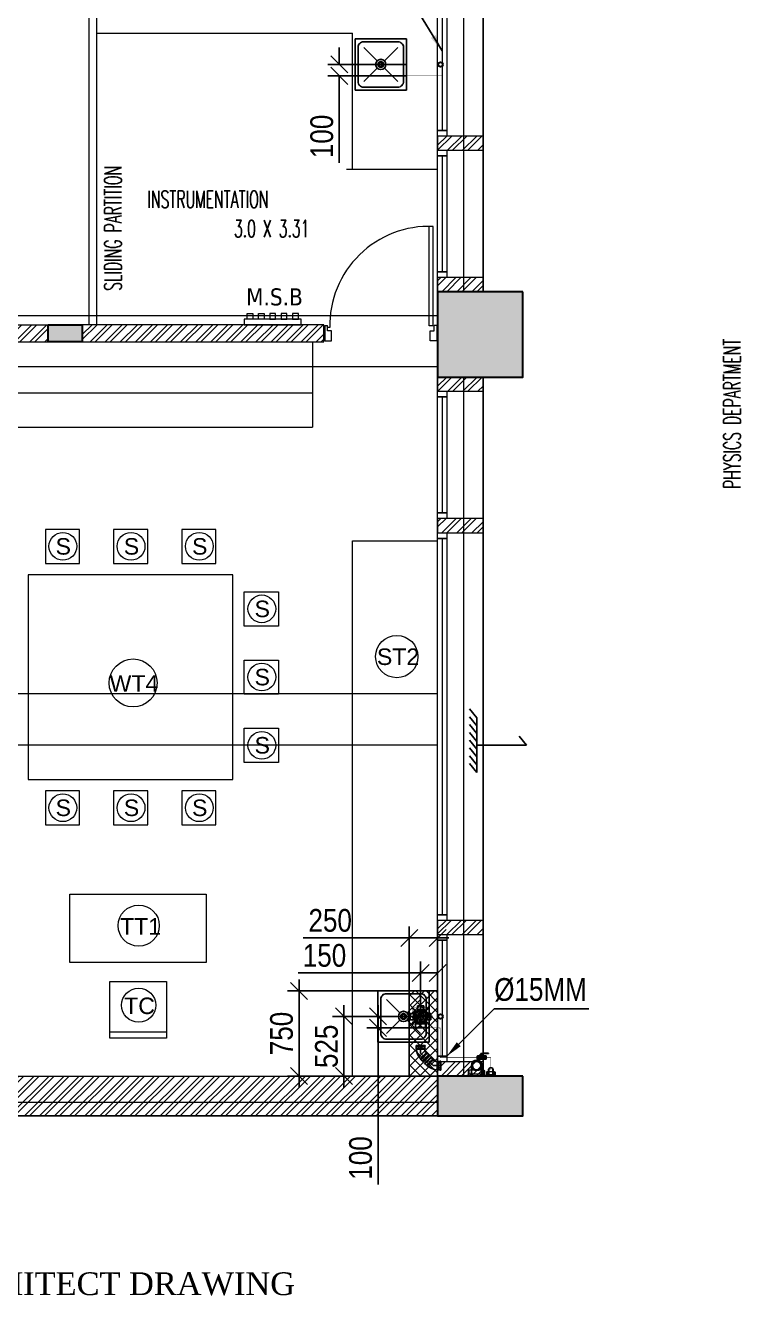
# Model space of a CAD drawing. Header units: inches. Extents: x 5899882 to 5988838, y -468923 to -96891.
# Drawn here: x 5975603 to 5981894, y -236901 to -225726 of the extents above; entities that cross this region are included whole.
import ezdxf

# ---------------------------------------------------------------- set-up
doc = ezdxf.new("R2010")
doc.units = ezdxf.units.IN
doc.header["$MEASUREMENT"] = 0
doc.linetypes.add('1', pattern=[0])
doc.layers.get('Defpoints').update_dxf_attribs({"color": 8})
for name, color, linetype in [('0 slc sleeve', 5, 'Continuous'), ('0- SLC ARCH LAYOUT', 7, 'Continuous'), ('0- SLC DIMENSION', 7, 'Continuous'), ('0-SLC- Waste water down take', 6, 'Continuous'), ('0-SLC-100mm Soil Pipe', 190, 'Continuous'), ('0-SLC-40 MM Waste water pipe', 3, 'Continuous'), ('0-SLC-75MM WASTE PIPE', 6, 'Continuous'), ('0-SLC-DOMESTIC LINE', 5, 'DOMESTIC_LINE'), ('0-SLC-Multi nahani trap', 6, 'Continuous'), ('0-SLC-Raised portion', 1, 'Continuous'), ('0-SLC-Toilet fixture', 5, 'Continuous'), ('CL', 7, 'Continuous'), ('P-TEXT', 7, 'Continuous')]:
    doc.layers.add(name, color=color, linetype=linetype)
for name, color, linetype, lineweight in [('0-SLC-100 mm Multi nahani trap jali', 253, 'Continuous', 13), ('0-SLC-CLAMPS', 7, 'Continuous', 9), ('0-SLC-P-Angle', 6, 'Continuous', 0), ('ARCL-HATCH-B', 8, 'Continuous', 5), ('ARLC-COL', 8, 'Continuous', 30), ('ARLC-DIM0', 8, 'Continuous', 5), ('ARLC-DOOR-W', 8, 'Continuous', 5), ('ARLC-ELE0', 8, 'Continuous', 9), ('ARLC-FUR (NOMN)', 8, 'Continuous', 9), ('ARLC-FURN', 8, 'Continuous', 9), ('ARLC-GAS BURNER', 8, 'Continuous', 5), ('ARLC-HATCH-C', 8, 'Continuous', 5), ('ARLC-SINK', 8, 'Continuous', 9), ('ARLC-TEXT0', 8, 'Continuous', 20), ('ARLC-WALL', 8, 'Continuous', 15), ('ARLC_main switch', 8, 'Continuous', 5), ('int_partitions', 8, 'Continuous', 5), ('P-Ball valve', 7, 'Continuous', 0)]:
    doc.layers.add(name, color=color, linetype=linetype, lineweight=lineweight)
doc.styles.add('ARIAL', font='tahoma.ttf')
doc.styles.add('RS', font='simplex8.shx', dxfattribs={"width": 0.6, "height": 150})
doc.styles.get("Standard").update_dxf_attribs({"font": 'arial.ttf'})
doc.styles.add('swis cn bt', font='swissc.ttf')
doc.linetypes.add('DOMESTIC_LINE', pattern='A,0.5,-0.2,["DWS",ARIAL,S=0.1,R=0,X=-0.1,Y=-0.05],-0.25', length=0.95)
doc.dimstyles.new('SLC', dxfattribs={"dimtxt": 200, "dimasz": 150, "dimexe": 100, "dimexo": 0, "dimgap": 50, "dimtad": 1, "dimdec": 0, "dimrnd": 5, "dimzin": 1, "dimdsep": 46, "dimtxsty": 'swis cn bt', "dimblk": 'OBLIQUE', "dimcen": 60, "dimdle": 100, "dimclrd": 256, "dimclre": 256, "dimclrt": 256, "dimazin": 0, "dimtfac": 1, "dimtdec": 0, "dimtofl": 0, "dimtmove": 0, "dimatfit": 3, "dimfxl": 0.18, "dimtolj": 1, "dimtzin": 0, "dimarcsym": 0})
pattern_1 = [(45, (-5779197.41, 117191.3), (-66.2912607, 66.2912607), []), (45, (-5779153.22, 117191.3), (-66.2912607, 66.2912607), [])]

# ---------------------------------------------------------------- blocks, each defined once
blk = doc.blocks.new('SINK1')
at = {"color": 0}
for p, q in [((5972703, -133859), (5972821, -133977)), ((5972885, -133977), (5973003, -133859)), ((5972703, -134159), (5972821, -134041)), ((5972885, -134041), (5973003, -134159))]:
    blk.add_line(p, q, dxfattribs=at)
blk.add_lwpolyline([(5973078, -134234), (5973078, -133784), (5972628, -133784), (5972628, -134234)], close=True, dxfattribs=at)
blk.add_lwpolyline([(5973053, -134159), (5973053, -133859, 0.414214), (5973003, -133809), (5972703, -133809, 0.414214), (5972653, -133859), (5972653, -134159, 0.414214), (5972703, -134209), (5973003, -134209, 0.414214)], format="xyb", close=True, dxfattribs=at)
for radius in [45, 25]:
    blk.add_circle((5972853, -134009), radius, dxfattribs=at)
blk = doc.blocks.new('FD COVER')
at = {"layer": '0-SLC-100 mm Multi nahani trap jali'}
h = blk.add_hatch(color=1, dxfattribs=at)
h.paths.add_polyline_path([(52, 0, 1), (-52, 0, 1)])
h.paths.add_polyline_path([(-50, 0, -1), (50, 0, -1)], flags=16)
h = blk.add_hatch(dxfattribs=at)
h.set_pattern_fill('HEX', color=1, scale=45.193777, style=0)
h.set_pattern_definition([(0, (-4759.384, 4380.386), (0, 9.78474), [5.649222, -11.298444]), (120, (-4759.384, 4380.386), (-8.473833, -4.89237), [5.649222, -11.298444]), (60, (-4753.735, 4380.386), (-8.473833, 4.89237), [5.649222, -11.298444])])
h.paths.add_polyline_path([(-50, 0, 1), (50, 0, 1)])
at = {"layer": '0-SLC-100 mm Multi nahani trap jali', "color": 1, "ltscale": 3}
for p, q in [((-75, 75), (-44, 44)), ((75, 75), (44, 44)), ((-44, -44), (-75, -75)), ((44, -44), (75, -75))]:
    blk.add_line(p, q, dxfattribs=at)
at = {"layer": '0-SLC-100 mm Multi nahani trap jali', "color": 1, "ltscale": 3, "const_width": 3.75}
blk.add_lwpolyline([(-75, -75), (75, -75), (75, 75), (-75, 75)], close=True, dxfattribs=at)
at = {"layer": '0-SLC-100 mm Multi nahani trap jali', "color": 1, "ltscale": 3}
blk.add_circle((0, 0), 62.5, dxfattribs=at)
blk = doc.blocks.new('A$C52224D05')
at = {"layer": '0-SLC-Multi nahani trap', "linetype": 'Continuous'}
h = blk.add_hatch(color=256, dxfattribs=at)
h.paths.add_polyline_path([(58, 0, 1), (-58, 0, 1)])
h.paths.add_polyline_path([(-55, 0, -1), (55, 0, -1)], flags=16)
for p, q in [((-96, 0), (95, 0)), ((-78, 27), (-94, 27)), ((-94, -30), (-94, 27)), ((-63, 27), (-78, 27)), ((-60, -28), (-60, 24)), ((-60, 23), (-51, 23)), ((-26, 91), (-26, 78)), ((31, 91), (-26, 91)), ((-26, 78), (-26, 60)), ((29, 58), (-24, 58)), ((-22, 58), (-22, 50)), ((0, 104), (0, -104)), ((28, 58), (28, 48)), ((31, 91), (31, 78)), ((31, 78), (31, 60)), ((41, 41), (63, 41)), ((63, -41), (63, 42)), ((65, 44), (74, 44)), ((74, 44), (98, 44)), ((98, -44), (98, 44)), ((-78, -30), (-94, -30)), ((-63, -30), (-78, -30)), ((-60, -27), (-51, -27)), ((-26, -78), (-26, -60)), ((-26, -91), (-26, -78)), ((31, -91), (-26, -91)), ((29, -58), (-24, -58)), ((-22, -58), (-22, -50)), ((28, -58), (28, -48)), ((31, -78), (31, -60)), ((31, -91), (31, -78)), ((41, -41), (63, -41)), ((65, -44), (74, -44)), ((74, -44), (98, -44))]:
    blk.add_line(p, q, dxfattribs=at)
blk.add_circle((0, 0), 55, dxfattribs=at)
for centre, radius, start, end in [((-63, 24), 2.33, 0, 90), ((-24, 60), 2.33, 180, 270), ((29, 60), 2.33, 270, 0), ((65, 42), 2.5, 90, 180), ((-63, -28), 2.33, 270, 0), ((-24, -60), 2.33, 90, 180), ((29, -60), 2.33, 0, 90), ((65, -41), 2.5, 180, 270)]:
    blk.add_arc(centre, radius, start, end, dxfattribs=at)
blk = doc.blocks.new('jjuj')
at = {"layer": 'ARLC-DOOR-W', "ltscale": 0.1}
for p, q in [((5733136, -29654), (5733136, -29679)), ((5733286, -29654), (5733286, -29719))]:
    blk.add_line(p, q, dxfattribs=at)
blk.add_lwpolyline([(5733286, -29719), (5733186, -29719), (5733186, -29679), (5733136, -29679)], dxfattribs=at)
blk = doc.blocks.new('frame')
at = {"layer": 'ARLC-DOOR-W', "ltscale": 0.1}
for p, q in [((5733136, -31004), (5733136, -30979)), ((5733136, -31004), (5733286, -31004)), ((5733286, -31004), (5733286, -30939))]:
    blk.add_line(p, q, dxfattribs=at)
blk.add_lwpolyline([(5733286, -30939), (5733186, -30939), (5733186, -30979), (5733136, -30979)], dxfattribs=at)
blk = doc.blocks.new('MSB2')
at = {"layer": 'ARLC_main switch'}
for points in [[(5811443, -149912), (5811443, -149962), (5811393, -149962), (5811393, -149912)], [(5811543, -149912), (5811543, -149962), (5811493, -149962), (5811493, -149912)], [(5811593, -149912), (5811593, -149962), (5811643, -149962), (5811643, -149912)], [(5811693, -149912), (5811693, -149962), (5811743, -149962), (5811743, -149912)], [(5811793, -149912), (5811793, -149962), (5811843, -149962), (5811843, -149912)], [(5811368, -149962), (5811368, -150012), (5811868, -150012), (5811868, -149962)]]:
    blk.add_lwpolyline(points, close=True, dxfattribs=at)
at = {"layer": 'ARLC_main switch', "insert": (5811633, -149768), "char_height": 150, "attachment_point": 5, "style": 'ARIAL'}
blk.add_mtext('M.S.B', dxfattribs=at)
blk = doc.blocks.new('dfg2154')
at = {"layer": 'ARLC-FURN'}
blk.add_line((5964549, -129277), (5965049, -129277), dxfattribs=at)
blk.add_lwpolyline([(5964549, -129329), (5965049, -129329), (5965049, -128829), (5964549, -128829)], close=True, dxfattribs=at)
blk = doc.blocks.new('A$C5D8F11B1')
at = {"layer": 'ARCL-HATCH-B'}
h = blk.add_hatch(dxfattribs=at)
h.set_pattern_fill('ANSI32', color=256, scale=250)
h.set_pattern_definition(pattern_1)
h.paths.add_polyline_path([(34445, -31555), (34045, -31555), (34045, -31680), (34445, -31680)])
h = blk.add_hatch(dxfattribs=at)
h.set_pattern_fill('ANSI32', color=256, scale=250)
h.set_pattern_definition(pattern_1)
h.paths.add_polyline_path([(34445, -32800), (34045, -32800), (34045, -32925), (34445, -32925)])
h = blk.add_hatch(dxfattribs=at)
h.set_pattern_fill('ANSI32', color=256, scale=250)
h.set_pattern_definition(pattern_1)
h.paths.add_polyline_path([(30620, -33215), (26345, -33215), (26345, -33365), (30620, -33365)])
h = blk.add_hatch(dxfattribs=at)
h.set_pattern_fill('ANSI32', color=256, scale=250)
h.set_pattern_definition(pattern_1)
h.paths.add_polyline_path([(33045, -33215), (30920, -33215), (30920, -33365), (33045, -33365)])
h = blk.add_hatch(dxfattribs=at)
h.set_pattern_fill('ANSI32', color=256, scale=250)
h.set_pattern_definition(pattern_1)
h.paths.add_polyline_path([(34445, -33675), (34045, -33675), (34045, -33800), (34445, -33800)])
h = blk.add_hatch(dxfattribs=at)
h.set_pattern_fill('ANSI32', color=256, scale=250)
h.set_pattern_definition(pattern_1)
h.paths.add_polyline_path([(34445, -34920), (34045, -34920), (34045, -35045), (34445, -35045)])
h = blk.add_hatch(dxfattribs=at)
h.set_pattern_fill('ANSI32', color=256, scale=250)
h.set_pattern_definition(pattern_1)
h.paths.add_polyline_path([(34445, -38455), (34045, -38455), (34045, -38580), (34445, -38580)])
h = blk.add_hatch(dxfattribs=at)
h.set_pattern_fill('ANSI32', color=256, scale=250)
h.set_pattern_definition(pattern_1)
h.paths.add_polyline_path([(34445, -39700), (34045, -39700), (34045, -39825), (34445, -39825)])
h = blk.add_hatch(dxfattribs=at)
h.set_pattern_fill('ANSI32', color=256, scale=250)
h.set_pattern_definition(pattern_1)
h.paths.add_polyline_path([(34045, -39825), (25645, -39825), (25645, -40175), (34045, -40175)])
at = {"layer": 'ARLC-HATCH-C', "ltscale": 0.1}
h = blk.add_hatch(color=256, dxfattribs=at)
h.paths.add_polyline_path([(34045, -40175), (34795, -40175), (34795, -39825), (34245, -39825), (34045, -39825)])
h.paths.add_polyline_path([(11933, -19024), (11933, -19407), (12977, -19407), (12977, -19024)], flags=24)
h.paths.add_polyline_path([(11922, -32842), (11922, -33225), (12993, -33225), (12993, -32842)], flags=24)
h.paths.add_polyline_path([(11921, -39617), (11921, -40000), (12992, -40000), (12992, -39617)], flags=24)
for points in [[(34045, -32925), (34045, -33675), (34795, -33675), (34795, -32925)], [(30920, -33365), (30920, -33215), (30620, -33215), (30620, -33365)]]:
    blk.add_hatch(color=256, dxfattribs=at).paths.add_polyline_path(points)
at = {"layer": 'ARLC-COL'}
for points in [[(34795, -32925), (34045, -32925), (34045, -33675), (34795, -33675)], [(30620, -33215), (30920, -33215), (30920, -33365), (30620, -33365)], [(34795, -39825), (34045, -39825), (34045, -40175), (34795, -40175)]]:
    blk.add_lwpolyline(points, close=True, dxfattribs=at)
at = {"layer": 'ARLC-DIM0'}
for points in [[(34125, -31505), (34125, -31555), (34045, -31555), (34045, -31505)], [(34125, -31680), (34125, -31730), (34045, -31730), (34045, -31680)], [(34125, -32750), (34125, -32800), (34045, -32800), (34045, -32750)], [(34125, -33800), (34125, -33850), (34045, -33850), (34045, -33800)], [(34125, -34870), (34125, -34920), (34045, -34920), (34045, -34870)], [(34125, -35045), (34125, -35095), (34045, -35095), (34045, -35045)], [(34125, -38405), (34125, -38455), (34045, -38455), (34045, -38405)], [(34125, -38580), (34125, -38630), (34045, -38630), (34045, -38580)], [(34125, -39650), (34125, -39700), (34045, -39700), (34045, -39650)]]:
    blk.add_lwpolyline(points, close=True, dxfattribs=at)
at = {"layer": 'ARLC-DOOR-W', "ltscale": 0.1}
for p, q in [((34085, -28195), (34085, -31505)), ((34085, -31730), (34085, -32750)), ((33970, -33223), (33970, -32349)), ((34006, -33223), (34006, -32350)), ((33096, -33240), (33076, -33240)), ((34006, -33223), (33970, -33223)), ((34085, -33850), (34085, -34870)), ((34085, -35095), (34085, -38405)), ((34085, -38630), (34085, -39650))]:
    blk.add_line(p, q, dxfattribs=at)
at = {"layer": 'ARLC-DOOR-W'}
blk.add_line((34037, -33222), (34037, -33357), dxfattribs=at)
for points in [[(34045, -28195), (34125, -28195), (34125, -31505), (34045, -31505)], [(34045, -31730), (34125, -31730), (34125, -32750), (34045, -32750)], [(34045, -33850), (34125, -33850), (34125, -34870), (34045, -34870)], [(34045, -35095), (34125, -35095), (34125, -38405), (34045, -38405)], [(34045, -38630), (34125, -38630), (34125, -39650), (34045, -39650)]]:
    blk.add_lwpolyline(points, close=True, dxfattribs=at)
blk.add_arc((33970, -33223), 874, 87.64, 181.1219, dxfattribs=at)
at = {"layer": 'ARLC-ELE0'}
for p, q in [((34445, -28145), (34445, -31555)), ((34445, -31680), (34445, -32800)), ((34445, -33800), (34445, -34920)), ((34445, -35045), (34445, -38455)), ((34445, -38580), (34445, -39700))]:
    blk.add_line(p, q, dxfattribs=at)
at = {"layer": 'ARLC-FUR (NOMN)'}
for centre, radius in [((30749, -35164), 122), ((31349, -35164), 122), ((31949, -35164), 122), ((32499, -35714), 122), ((33686, -36134), 186), ((31367, -36366), 211), ((32499, -36314), 122), ((32499, -36914), 122), ((30749, -37464), 122), ((31349, -37464), 122), ((31949, -37464), 122), ((31416, -38501), 181), ((31416, -39201), 150)]:
    blk.add_circle(centre, radius, dxfattribs=at)
at = {"layer": 'ARLC-FURN'}
for p, q in [((31045, -30650), (33295, -30650)), ((33295, -31850), (33295, -30650)), ((34045, -31850), (33245, -31850)), ((32945, -33365), (32945, -34115)), ((26545, -34115), (32945, -34115))]:
    blk.add_line(p, q, dxfattribs=at)
at = {"layer": 'ARLC-FURN', "ltscale": 0.002}
blk.add_line((26545, -33815), (32945, -33815), dxfattribs=at)
at = {"layer": 'ARLC-FURN'}
for points in [[(30895, -35315), (30895, -35015), (30595, -35015), (30595, -35315)], [(31495, -35315), (31495, -35015), (31195, -35015), (31195, -35315)], [(32095, -35315), (32095, -35015), (31795, -35015), (31795, -35315)], [(30445, -37215), (32245, -37215), (32245, -35415), (30445, -35415)], [(32345, -35565), (32645, -35565), (32645, -35865), (32345, -35865)], [(32345, -36165), (32645, -36165), (32645, -36465), (32345, -36465)], [(32345, -36765), (32645, -36765), (32645, -37065), (32345, -37065)], [(30595, -37315), (30595, -37615), (30895, -37615), (30895, -37315)], [(31195, -37315), (31195, -37615), (31495, -37615), (31495, -37315)], [(31795, -37315), (31795, -37615), (32095, -37615), (32095, -37315)]]:
    blk.add_lwpolyline(points, close=True, dxfattribs=at)
blk.add_lwpolyline([(33295, -39825), (33295, -35115), (34045, -35115)], dxfattribs=at)
at = {"layer": 'ARLC-FURN', "ltscale": 0.1}
blk.add_lwpolyline([(32010, -38225), (32010, -38825), (30810, -38825), (30810, -38225)], close=True, dxfattribs=at)
at = {"layer": 'ARLC-WALL', "ltscale": 0.1}
for p, q in [((26345, -33215), (30620, -33215)), ((26345, -33365), (30620, -33365)), ((25645, -39825), (34045, -39825)), ((25645, -40175), (34045, -40175))]:
    blk.add_line(p, q, dxfattribs=at)
at = {"layer": 'ARLC-WALL'}
for points in [[(34445, -31555), (34045, -31555), (34045, -31680), (34445, -31680)], [(34445, -32800), (34045, -32800), (34045, -32925), (34445, -32925)], [(34445, -33675), (34045, -33675), (34045, -33800), (34445, -33800)], [(34445, -34920), (34045, -34920), (34045, -35045), (34445, -35045)], [(34445, -38455), (34045, -38455), (34045, -38580), (34445, -38580)], [(34445, -39700), (34045, -39700), (34045, -39825), (34445, -39825)]]:
    blk.add_lwpolyline(points, close=True, dxfattribs=at)
at = {"layer": 'ARLC-WALL', "ltscale": 0.1}
blk.add_lwpolyline([(30920, -33365), (33045, -33365), (33045, -33215), (30920, -33215)], dxfattribs=at)
at = {"layer": 'int_partitions'}
blk.add_lwpolyline([(30980, -29900), (31045, -29900), (31045, -33215), (30980, -33215)], close=True, dxfattribs=at)
at = {"layer": 'ARLC-DIM0'}
blk.add_blockref('MSB2', (-5779023, 116797), dxfattribs=at)
at = {"layer": 'ARLC-DOOR-W', "ltscale": 0.1, "xscale": 0.8999999999941792, "yscale": 0.8999999999941792, "zscale": 0.8999999999941792, "rotation": 270}
blk.add_blockref('frame', (60957, 5126600), dxfattribs=at)
at = {"layer": 'ARLC-DOOR-W', "xscale": 0.8999999999941792, "yscale": 0.8999999999941792, "zscale": 0.8999999999941792, "rotation": 270}
blk.add_blockref('jjuj', (60726, 5126600), dxfattribs=at)
at = {"layer": 'ARLC-GAS BURNER', "xscale": -1}
blk.add_blockref('dfg2154', (5996210, 89838), dxfattribs=at)
at = {"layer": 'ARLC-SINK', "rotation": 270}
for p in [(167554, 5941928), (167754, 5933553)]:
    blk.add_blockref('SINK1', p, dxfattribs=at)
at = {"layer": 'ARLC-FUR (NOMN)'}
for s, p in [('S ', (30685, -35237)), ('S ', (31285, -35237)), ('S ', (31885, -35237)), ('S ', (32435, -35787)), ('ST2', (33511, -36208)), ('WT4', (31160, -36443)), ('S ', (32435, -36387)), ('S ', (32435, -36987)), ('S ', (30685, -37537)), ('S ', (31285, -37537)), ('S ', (31885, -37537)), ('TT1', (31252, -38580)), ('TC', (31288, -39279))]:
    blk.add_text(s, height=145.4, dxfattribs=at).set_placement(p)
at = {"layer": 'ARLC-TEXT0', "style": 'RS', "width": 0.6}
for s, p in [('SLIDING PARTITION   ', (31265, -32916)), ('PHYSICS DEPARTMENT', (36710, -34660))]:
    blk.add_text(s, height=150, rotation=90, dxfattribs=at).set_placement(p)
for s, p in [(' INSTRUMENTATION  ', (31431, -32186)), ('3.0 X 3.31', (32254, -32444))]:
    blk.add_text(s, height=150, dxfattribs=at).set_placement(p)
blk = doc.blocks.new('Hex Nut - 10 mm side')
at = {"color": 0, "linetype": 'Continuous'}
for p, q in [((-7, -7), (-7, 7)), ((-1, 9), (-6, 9)), ((-1, 5), (-6, 5)), ((0, -7), (0, 7)), ((-1, -5), (-6, -5)), ((-1, -9), (-6, -9))]:
    blk.add_line(p, q, dxfattribs=at)
for centre, radius, start, end in [((-3, 7), 4.19, 147.1328, 212.8672), ((9, 0), 15.7, 163.2213, 196.7787), ((-4, 7), 4.19, 327.1328, 32.8672), ((-16, 0), 15.7, 343.2213, 16.7787), ((-3, -7), 4.19, 147.1328, 212.8672), ((-4, -7), 4.19, 327.1328, 32.8672)]:
    blk.add_arc(centre, radius, start, end, dxfattribs=at)
blk = doc.blocks.new('balval')
at = {"layer": 'P-TEXT', "color": 7}
for p, q in [((-206, 141), (-218, 122)), ((-218, -125), (-218, 122)), ((-207, -90), (-207, 86)), ((-75, 86), (-207, 86)), ((-74, 141), (-206, 141)), ((0, 145), (64, 144)), ((31, 164), (31, 262)), ((31, 164), (47, 164)), ((47, 164), (47, 246)), ((67, 298), (222, 297)), ((83, 281), (226, 281)), ((136, -17), (186, 44)), ((186, 44), (260, -17)), ((261, 143), (286, 120)), ((286, 120), (285, -127)), ((357, 120), (286, 120)), ((294, 302), (376, 365)), ((299, 286), (380, 348)), ((356, -127), (357, 120)), ((368, 139), (357, 120)), ((367, -91), (368, 85)), ((536, 139), (368, 139)), ((535, 84), (368, 85)), ((394, 369), (479, 369)), ((398, 353), (479, 353)), ((533, 381), (479, 369)), ((533, 349), (479, 353)), ((533, 381), (760, 380)), ((533, 349), (762, 348)), ((535, -92), (535, 84)), ((536, 139), (547, 120)), ((547, 120), (546, -128)), ((760, 380), (762, 348)), ((-218, -2), (-229, -2)), ((-207, -145), (-218, -125)), ((-75, -90), (-207, -90)), ((-75, -145), (-207, -145)), ((0, -149), (258, -150)), ((186, -77), (136, -17)), ((260, -17), (186, -77)), ((259, -150), (285, -127)), ((356, -127), (285, -127)), ((367, -146), (356, -127)), ((535, -92), (367, -91)), ((535, -147), (367, -146)), ((535, -147), (546, -128))]:
    blk.add_line(p, q, dxfattribs=at)
for points in [[(-74, 163), (-39, 163), (-40, -162), (-75, -162)], [(-39, 163), (0, 163), (0, -163), (-40, -162)], [(85, 217), (215, 216), (215, 237), (85, 238)], [(266, -83), (129, -83), (130, 50), (266, 49)], [(260, -77), (135, -77), (136, 44), (260, 43)], [(260, -145), (135, -144), (135, -89), (260, -89)]]:
    blk.add_lwpolyline(points, close=True, dxfattribs=at)
for points in [[(259, 144), (260, 216), (64, 217), (64, 144)], [(136, 118), (136, 88), (260, 87), (261, 143), (258, 143)]]:
    blk.add_lwpolyline(points, dxfattribs=at)
for centre, radius, start, end in [((-181, 112), 36.2, 145.90551, 225.80836), ((-125, 42), 93.2, 151.61979, 208.04179), ((67, 262), 35.7, 89.83079, 179.83079), ((83, 246), 35.7, 89.83079, 179.83079), ((162, 312), 195, 239.6656, 299.54462), ((224, 832), 535, 269.76756, 277.56373), ((228, 816), 535, 269.76756, 277.56373), ((259, 142), 1.79, 48.40123, 123.4962), ((450, 40), 93.2, 151.61979, 208.04179), ((393, 111), 36.2, 145.90551, 225.80836), ((394, 334), 35.7, 89.83079, 120.09191), ((398, 317), 35.7, 89.83079, 120.09191), ((510, 110), 36.2, 313.85321, 33.75606), ((453, 40), 93.2, 331.61979, 28.04179), ((-125, -46), 93.2, 151.61979, 208.04179), ((-182, -116), 36.2, 133.85321, 213.75606), ((258, -148), 1.79, 269.83079, 311.26035), ((449, -48), 93.2, 151.61979, 208.04179), ((392, -118), 36.2, 133.85321, 213.75606), ((453, -48), 93.2, 331.61979, 28.04179), ((510, -118), 36.2, 325.90551, 45.80836)]:
    blk.add_arc(centre, radius, start, end, dxfattribs=at)
at = {"layer": 'P-TEXT', "color": 7, "xscale": 6.18499828221724, "yscale": 6.18499828221724, "zscale": 6.18499828221724, "rotation": 269.8307868527402}
for p in [(150, 298), (150, 238)]:
    blk.add_blockref('Hex Nut - 10 mm side', p, dxfattribs=at)
blk = doc.blocks.new('an80')
for points in [[(-46, 0), (-46, 66), (-51, 66), (-51, 76), (-35, 76), (-35, 66), (-40, 66), (-40, 0)], [(46, 0), (46, 66), (51, 66), (51, 76), (35, 76), (35, 66), (40, 66), (40, 0)]]:
    blk.add_lwpolyline(points)
for radius in [46, 40]:
    blk.add_arc((0, 0), radius, 180, 360)
blk = doc.blocks.new('80mm')
at = {"layer": '0-SLC- Waste water down take', "const_width": 5}
blk.add_lwpolyline([(-37.5, 0, 1), (37.5, 0, 1)], format="xyb", close=True, dxfattribs=at)
at = {"layer": '0-SLC- Waste water down take'}
for radius in [40, 35]:
    blk.add_circle((0, 0), radius, dxfattribs=at)
blk = doc.blocks.new('DSF')
at = {"layer": '0-SLC-CLAMPS'}
for points in [[(1498.45, 220.321), (1498.447, 220.321, -0.414214), (1498.442, 220.327), (1498.442, 220.327), (1498.461, 220.327), (1498.461, 220.274, -0.414214), (1498.456, 220.279), (1498.456, 220.316, 0.414214)], [(1498.604, 220.321), (1498.608, 220.321, 0.414214), (1498.613, 220.327), (1498.613, 220.327), (1498.593, 220.327), (1498.593, 220.274, 0.414214), (1498.599, 220.279), (1498.599, 220.316, -0.414214)]]:
    blk.add_lwpolyline(points, format="xyb", close=True, dxfattribs=at)
blk.add_lwpolyline([(1498.593, 220.306), (1498.461, 220.306), (1498.461, 220.274), (1498.593, 220.274)], close=True, dxfattribs=at)
at = {"layer": '0-SLC- Waste water down take', "lineweight": 0, "ltscale": 12, "xscale": 0.0010714285714286, "yscale": 0.0010714285714286, "zscale": 0.0010714285714286}
blk.add_blockref('80mm', (1498.524, 220.234), dxfattribs=at)
at = {"layer": '0-SLC-CLAMPS', "xscale": 0.0010714285714286, "yscale": 0.0010714285714286, "zscale": 0.0010714285714286}
blk.add_blockref('an80', (1498.524, 220.234), dxfattribs=at)
blk = doc.blocks.new('1248')
at = {"color": 0}
for p, q in [((-74, 21), (-75, 19)), ((-75, 19), (-71, 15)), ((-21, 74), (-74, 21)), ((-69, 16), (-71, 15)), ((-16, 69), (-69, 16)), ((-58, 5), (-69, 16)), ((-58, 5), (-59, 3)), ((-59, 3), (-56, 1)), ((-58, 5), (-5, 58)), ((-55, 1), (-56, 1)), ((-1, 55), (-55, 1)), ((-52, -1), (-55, 1)), ((-52, -1), (1, 52)), ((-52, -1), (1, 52)), ((1, 49), (-49, -1)), ((-21, 74), (-19, 75)), ((-19, 75), (-15, 70)), ((-16, 69), (-15, 70)), ((-5, 58), (-16, 69)), ((-5, 58), (-3, 59)), ((-3, 59), (-1, 56)), ((-1, 55), (-1, 56)), ((1, 52), (-1, 55)), ((1, 49), (1, 52)), ((34, 35), (36, 37)), ((34, -35), (34, 35)), ((36, 37), (40, 37)), ((36, 37), (36, -38)), ((36, 37), (36, -38)), ((40, 37), (41, 39)), ((40, -38), (40, 37)), ((43, 39), (41, 39)), ((44, 37), (43, 39)), ((44, 37), (60, 37)), ((44, 37), (44, -38)), ((60, 37), (60, 39)), ((67, 39), (60, 39)), ((60, -38), (60, 37)), ((67, 39), (68, 37)), ((68, -38), (68, 37)), ((-49, -1), (-52, -1)), ((34, -35), (36, -38)), ((36, -38), (40, -38)), ((40, -38), (41, -39)), ((43, -39), (41, -39)), ((44, -38), (43, -39)), ((44, -38), (60, -38)), ((60, -38), (60, -39)), ((67, -39), (60, -39)), ((68, -38), (67, -39))]:
    blk.add_line(p, q, dxfattribs=at)
at = {"color": 8}
blk.add_lwpolyline([(-48, 48), (0, 0), (68, 0)], dxfattribs=at)
at = {"color": 0}
for major_axis, start_param, end_param in [((0, 47.3), 2.356166, 3.141564), ((0, 118), 2.356191, 3.14159)]:
    blk.add_ellipse((34, 83), major_axis=major_axis, ratio=1, start_param=start_param, end_param=end_param, dxfattribs=at)
blk = doc.blocks.new('_OBLIQUE')
at = {"color": 0, "linetype": 'ByBlock'}
blk.add_line((-0.5, -0.5), (0.5, 0.5), dxfattribs=at)
blk = doc.blocks.new('*D389')
at = {"layer": '0- SLC DIMENSION', "lineweight": -2, "transparency": 16777216}
for p, q in [((5978010, -235070), (5978010, -234120)), ((5978979, -234220), (5977910, -234220)), ((5978979, -234970), (5977910, -234970))]:
    blk.add_line(p, q, dxfattribs=at)
at = {"layer": 'Defpoints', "color": 0, "transparency": 16777216}
for p in [(5978010, -234220), (5978979, -234220), (5978979, -234970)]:
    blk.add_point(p, dxfattribs=at)
at = {"layer": '0- SLC DIMENSION', "lineweight": -2, "transparency": 16777216, "xscale": 150, "yscale": 150, "zscale": 150}
for p, rotation in [((5978010, -234220), 90), ((5978010, -234970), 270)]:
    blk.add_blockref('_OBLIQUE', p, dxfattribs=dict(at, rotation=rotation))
at = {"layer": '0- SLC DIMENSION', "transparency": 16777216, "insert": (5977857, -234595), "char_height": 200, "attachment_point": 5, "rotation": 90, "style": 'swis cn bt'}
blk.add_mtext('\\A1;750', dxfattribs=at)
blk = doc.blocks.new('*D390')
at = {"layer": '0- SLC DIMENSION', "lineweight": -2}
for p, q in [((5978405, -234345), (5978405, -235070)), ((5979079, -234445), (5978305, -234445)), ((5979079, -234970), (5978305, -234970))]:
    blk.add_line(p, q, dxfattribs=at)
at = {"layer": 'Defpoints', "color": 0}
for p in [(5979079, -234445), (5978405, -234970), (5979079, -234970)]:
    blk.add_point(p, dxfattribs=at)
at = {"layer": '0- SLC DIMENSION', "lineweight": -2, "xscale": 150, "yscale": 150, "zscale": 150}
for p, rotation in [((5978405, -234445), 90), ((5978405, -234970), 270)]:
    blk.add_blockref('_OBLIQUE', p, dxfattribs=dict(at, rotation=rotation))
at = {"layer": '0- SLC DIMENSION', "insert": (5978252, -234708), "char_height": 200, "attachment_point": 5, "rotation": 90, "style": 'swis cn bt'}
blk.add_mtext('\\A1;525', dxfattribs=at)
blk = doc.blocks.new('*D391')
at = {"layer": '0- SLC DIMENSION', "lineweight": -2, "transparency": 16777216}
for p, q in [((5978979, -234220), (5978979, -233654)), ((5979229, -234220), (5979229, -233654)), ((5978979, -233754), (5978047, -233754)), ((5979329, -233754), (5978979, -233754))]:
    blk.add_line(p, q, dxfattribs=at)
at = {"layer": 'Defpoints', "color": 0, "transparency": 16777216}
for p in [(5978979, -233754), (5978979, -234220), (5979229, -234220)]:
    blk.add_point(p, dxfattribs=at)
at = {"layer": '0- SLC DIMENSION', "lineweight": -2, "transparency": 16777216, "xscale": 150, "yscale": 150, "zscale": 150, "rotation": 180}
blk.add_blockref('_OBLIQUE', (5978979, -233754), dxfattribs=at)
at = {"layer": '0- SLC DIMENSION', "lineweight": -2, "transparency": 16777216, "xscale": 150, "yscale": 150, "zscale": 150}
blk.add_blockref('_OBLIQUE', (5979229, -233754), dxfattribs=at)
at = {"layer": '0- SLC DIMENSION', "transparency": 16777216, "insert": (5978284, -233601), "char_height": 200, "attachment_point": 5, "style": 'swis cn bt'}
blk.add_mtext('\\A1;250', dxfattribs=at)
blk = doc.blocks.new('*D392')
at = {"layer": '0- SLC DIMENSION', "lineweight": -2, "transparency": 16777216}
for p, q in [((5979079, -234444), (5979079, -233962)), ((5979229, -234445), (5979229, -233962)), ((5979079, -234062), (5978001, -234062)), ((5979229, -234062), (5978979, -234062))]:
    blk.add_line(p, q, dxfattribs=at)
at = {"layer": 'Defpoints', "color": 0, "transparency": 16777216}
for p in [(5979229, -234062), (5979079, -234444), (5979229, -234445)]:
    blk.add_point(p, dxfattribs=at)
at = {"layer": '0- SLC DIMENSION', "lineweight": -2, "transparency": 16777216, "xscale": 150, "yscale": 150, "zscale": 150, "rotation": 180}
blk.add_blockref('_OBLIQUE', (5979079, -234062), dxfattribs=at)
at = {"layer": '0- SLC DIMENSION', "lineweight": -2, "transparency": 16777216, "xscale": 150, "yscale": 150, "zscale": 150}
blk.add_blockref('_OBLIQUE', (5979229, -234062), dxfattribs=at)
at = {"layer": '0- SLC DIMENSION', "transparency": 16777216, "insert": (5978234, -233909), "char_height": 200, "attachment_point": 5, "style": 'swis cn bt'}
blk.add_mtext('\\A1;150', dxfattribs=at)
blk = doc.blocks.new('*D623')
at = {"layer": '0- SLC DIMENSION', "lineweight": -2, "transparency": 16777216}
for p, q in [((5978364, -226070), (5978364, -225920)), ((5978954, -226070), (5978264, -226070)), ((5978954, -226170), (5978264, -226170)), ((5978364, -226170), (5978364, -226935))]:
    blk.add_line(p, q, dxfattribs=at)
at = {"layer": 'Defpoints', "color": 0, "transparency": 16777216}
for p in [(5978954, -226070), (5978364, -226170), (5978954, -226170)]:
    blk.add_point(p, dxfattribs=at)
at = {"layer": '0- SLC DIMENSION', "lineweight": -2, "transparency": 16777216, "xscale": 150, "yscale": 150, "zscale": 150}
for p, rotation in [((5978364, -226070), 270), ((5978364, -226170), 90)]:
    blk.add_blockref('_OBLIQUE', p, dxfattribs=dict(at, rotation=rotation))
at = {"layer": '0- SLC DIMENSION', "transparency": 16777216, "insert": (5978211, -226703), "char_height": 200, "attachment_point": 5, "rotation": 90, "style": 'swis cn bt'}
blk.add_mtext('\\A1;100', dxfattribs=at)
blk = doc.blocks.new('*D626')
at = {"layer": '0- SLC DIMENSION', "lineweight": -2, "transparency": 16777216}
for p, q in [((5978705, -234345), (5978705, -234545)), ((5978929, -234445), (5978605, -234445)), ((5979154, -234545), (5978605, -234545)), ((5978705, -234545), (5978705, -235923))]:
    blk.add_line(p, q, dxfattribs=at)
at = {"layer": 'Defpoints', "color": 0, "transparency": 16777216}
for p in [(5978705, -234545), (5978929, -234445), (5979154, -234545)]:
    blk.add_point(p, dxfattribs=at)
at = {"layer": '0- SLC DIMENSION', "lineweight": -2, "transparency": 16777216, "xscale": 150, "yscale": 150, "zscale": 150}
for p, rotation in [((5978705, -234445), 90), ((5978705, -234545), 270)]:
    blk.add_blockref('_OBLIQUE', p, dxfattribs=dict(at, rotation=rotation))
at = {"layer": '0- SLC DIMENSION', "transparency": 16777216, "insert": (5978552, -235690), "char_height": 200, "attachment_point": 5, "rotation": 90, "style": 'swis cn bt'}
blk.add_mtext('\\A1;100', dxfattribs=at)
blk = doc.blocks.new('A$C67844AE1')
at = {"color": 7}
for p, q in [((-218, 241), (-283, 162)), ((-218, 172), (-283, 93)), ((-218, 103), (-283, 24)), ((-218, 34), (-283, -45)), ((218, 0), (-218, 0)), ((218, 0), (153, -79)), ((-218, -34), (-283, -113)), ((-218, -103), (-283, -182)), ((-218, -172), (-283, -251)), ((-218, -241), (-283, -320))]:
    blk.add_line(p, q, dxfattribs=at)
at = {"layer": 'CL', "color": 7}
blk.add_line((-218, 241), (-218, -241), dxfattribs=at)

msp = doc.modelspace()

# ---------------------------------------------------------------- block references
at = {"layer": '0- SLC ARCH LAYOUT'}
msp.add_blockref('A$C5D8F11B1', (5945183.9, -195145.1), dxfattribs=at)

# ---------------------------------------------------------------- texts
at = {"layer": '0 slc sleeve', "color": 0, "insert": (5969030.5, -236696, 0), "char_height": 200, "width": 9073.06, "attachment_point": 1, "style": 'ARIAL'}
msp.add_mtext('{\\fTimes New Roman|b0|i0|c0|p18;NOTE - ALL SINK POSITION REFER THIS ARCHITECT DRAWING }', dxfattribs=at)

# ---------------------------------------------------------------- next in the draw order: hatches: boundary and pattern name
at = {"layer": '0-SLC-Raised portion'}
h = msp.add_hatch(dxfattribs=at)
h.set_pattern_fill('ANSI37', color=256, scale=500, angle=270)
h.set_pattern_definition([(315, (8758005.6, 370849.11), (44.1941738, 44.1941738), []), (45, (8758005.6, 370849.11), (-44.1941738, 44.1941738), [])])
h.paths.add_polyline_path([(5978978.9, -234220.1), (5979228.9, -234220.1), (5979228.9, -234970.1), (5978978.9, -234970.1)])
at = {"layer": 'ARLC-HATCH-C', "ltscale": 0.1}
h = msp.add_hatch(color=0, dxfattribs=at)
h.paths.add_polyline_path([(5979228.9, -235320.1), (5979978.9, -235320.1), (5979978.9, -234970.1), (5979428.9, -234970.1), (5979228.9, -234970.1)])
h.paths.add_polyline_path([(5957117, -214169), (5957117, -214552), (5958161, -214552), (5958161, -214169)], flags=24)
h.paths.add_polyline_path([(5957105.4, -227987.1), (5957105.4, -228370.1), (5958177.3, -228370.1), (5958177.3, -227987.1)], flags=24)
h.paths.add_polyline_path([(5957105.3, -234761.9), (5957105.3, -235145.1), (5958175.6, -235145.1), (5958175.6, -234761.9)], flags=24)
msp.add_hatch(color=0, dxfattribs=at).paths.add_polyline_path([(5979228.9, -228070.1), (5979228.9, -228820.1), (5979978.9, -228820.1), (5979978.9, -228070.1)])

# ---------------------------------------------------------------- next in the draw order: linework, layer by layer
at = {"color": 0}
for p, q in [((5979628.9, -228070.1), (5979628.9, -221920.1)), ((5979628.9, -234970.1), (5979628.9, -228820.1))]:
    msp.add_line(p, q, dxfattribs=at)
at = {"layer": '0-SLC-40 MM Waste water pipe', "lineweight": 30}
for centre in [(5978728.9, -226070.1), (5978728.9, -226070.1), (5979253.9, -226070.1), (5979253.9, -226070.1), (5978928.9, -234445.1), (5979253.9, -234445.1), (5979253.9, -234445.1)]:
    msp.add_circle(centre, 20, dxfattribs=at)
at = {"layer": '0-SLC-DOMESTIC LINE', "color": 5, "linetype": '1', "const_width": 5}
for points in [[(5979268.9, -224876.5), (5979268.9, -226170.1), (5978928.9, -226170.1)], [(5979153.9, -234545.1), (5979251, -234545.5), (5979251, -234807)], [(5979697, -234914.7), (5979697, -234807), (5979251, -234807)]]:
    msp.add_lwpolyline(points, dxfattribs=at)
at = {"layer": '0-SLC-DOMESTIC LINE', "color": 5, "linetype": '1', "const_width": 3.2}
msp.add_lwpolyline([(5979697.5, -234930.9, -1), (5979697.5, -234896.7, -1), (5979697.5, -234930.9)], format="xyb", dxfattribs=at)
at = {"layer": '0-SLC-P-Angle', "color": 0}
for points in [[(5979655, -234965.2), (5979645.3, -234965.2, 0.4142136), (5979640.4, -234970.1), (5979640.4, -234970.1), (5979664.8, -234970.1), (5979664.8, -234930.9, 0.4142136), (5979659.9, -234935.8), (5979659.9, -234960.3, -0.4142136)], [(5979679.7, -234910), (5979679.7, -234955.9), (5979682.4, -234955.9), (5979682.4, -234961.3), (5979673.8, -234961.3), (5979673.8, -234955.9), (5979676.5, -234955.9), (5979676.5, -234910, -0.80169), (5979717.6, -234910), (5979717.6, -234955.9), (5979720.3, -234955.9), (5979720.3, -234961.3), (5979711.7, -234961.3), (5979711.7, -234955.9), (5979714.4, -234955.9), (5979714.4, -234910, 0.7661365)], [(5979739.4, -234965.2), (5979749.2, -234965.2, -0.4142136), (5979754, -234970.1), (5979754, -234970.1), (5979729.6, -234970.1), (5979729.6, -234930.9, -0.4142136), (5979734.5, -234935.8), (5979734.5, -234960.3, 0.4142136)]]:
    msp.add_lwpolyline(points, format="xyb", close=True, dxfattribs=at)
msp.add_lwpolyline([(5979664.7, -234930.9), (5979664.7, -234955.6), (5979729.6, -234955.6), (5979729.6, -234930.9)], close=True, dxfattribs=at)
at = {"layer": '0-SLC-Raised portion'}
msp.add_lwpolyline([(5978978.9, -234220.1), (5979228.9, -234220.1), (5979228.9, -234970.1), (5978978.9, -234970.1)], close=True, dxfattribs=at)
at = {"layer": 'ARLC-COL', "color": 0}
for points in [[(5979978.9, -228070.1), (5979228.9, -228070.1), (5979228.9, -228820.1), (5979978.9, -228820.1)], [(5979978.9, -234970.1), (5979228.9, -234970.1), (5979228.9, -235320.1), (5979978.9, -235320.1)]]:
    msp.add_lwpolyline(points, close=True, dxfattribs=at)
at = {"layer": 'ARLC-WALL', "color": 30}
for p, q in [((5979228.9, -228070.1), (5979228.9, -221920.1)), ((5979458.9, -228070.1), (5979458.9, -221920.1)), ((5979228.9, -228280.1), (5970228.9, -228280.1)), ((5979228.9, -228730.1), (5970228.9, -228730.1)), ((5979228.9, -234970.1), (5979228.9, -228820.1)), ((5979458.9, -234970.1), (5979458.9, -228820.1)), ((5970228.9, -231605.1), (5979228.9, -231605.1)), ((5970228.9, -232055.1), (5979228.9, -232055.1))]:
    msp.add_line(p, q, dxfattribs=at)
at = {"layer": 'ARLC-WALL', "color": 30, "ltscale": 0.1}
for p, q in [((5970828.9, -234970.1), (5979228.9, -234970.1)), ((5970828.9, -235200.1), (5979228.9, -235200.1))]:
    msp.add_line(p, q, dxfattribs=at)
at = {"layer": 'CL', "color": 0}
msp.add_line((5970828.9, -235320.1), (5979228.9, -235320.1), dxfattribs=at)

# ---------------------------------------------------------------- next in the draw order: block references
at = {"layer": '0-SLC-100 mm Multi nahani trap jali', "lineweight": -3, "rotation": 90}
msp.add_blockref('FD COVER', (5979079, -234444.2), dxfattribs=at)
at = {"layer": '0-SLC-100mm Soil Pipe', "color": 30, "xscale": 1000, "yscale": 1000, "zscale": 1000, "rotation": 180}
msp.add_blockref('DSF', (7478095.8, -14643.4), dxfattribs=at)
at = {"layer": '0-SLC-75MM WASTE PIPE'}
for p, xscale, yscale, zscale, rotation in [((5979079.1, -234767.1), 1.00005946469115, 1.00005946469115, 1.00005946469115, 315.0025686157607), ((5979189.8, -234877.8), -1.000059464691146, 1.000059464691146, 1.000059464691146, 314.9975434898814)]:
    msp.add_blockref('1248', p, dxfattribs=dict(at, xscale=xscale, yscale=yscale, zscale=zscale, rotation=rotation))
at = {"layer": '0-SLC-Multi nahani trap', "linetype": 'Continuous', "extrusion": (0, 0, -1), "zscale": -1, "rotation": 269.9127957090558}
msp.add_blockref('A$C52224D05', (-5979079, -234444.5), dxfattribs=at)
at = {"layer": '0-SLC-Toilet fixture', "color": 140, "rotation": 270}
for p in [(6112738, 5746783.2), (6112938, 5738408.2)]:
    msp.add_blockref('SINK1', p, dxfattribs=at)
at = {"layer": 'CL', "color": 0, "xscale": -1, "rotation": 180}
msp.add_blockref('A$C67844AE1', (5979792.7, -232058.9), dxfattribs=at)
at = {"layer": 'P-Ball valve', "lineweight": 50, "xscale": 0.10247897088, "yscale": 0.10247897088, "zscale": 0.10247897088}
msp.add_blockref('balval', (5979599.6, -234806.6), dxfattribs=at)

# ---------------------------------------------------------------- next in the draw order: texts
at = {"layer": '0-SLC-DOMESTIC LINE', "linetype": '1', "insert": (5979726.4, -234107.5), "char_height": 200, "width": 687.595, "attachment_point": 1}
msp.add_mtext('{\\fSwis721 Cn BT|b0|i0|c0|p34;%%C15MM}', dxfattribs=at)

# ---------------------------------------------------------------- next in the draw order: dimensions: what is measured, and where the dimension line sits
at = {"layer": '0- SLC DIMENSION', "color": 1}
for base, p1, p2, picture, middle in [((5978364, -226170.1), (5978953.9, -226070.1), (5978953.9, -226170.1), '*D623', (5978211.3, -226702.7)), ((5978010, -234220.1), (5978978.9, -234970.1), (5978978.9, -234220.1), '*D389', (5977857.5, -234595.1)), ((5978405, -234970.1), (5979079, -234445.1), (5979079, -234970.1), '*D390', (5978252.2, -234707.6))]:
    dim = msp.add_linear_dim(base=base, p1=p1, p2=p2, angle=90, dimstyle='SLC', dxfattribs=at)
    dim.commit()
    dim.dimension.update_dxf_attribs({"geometry": picture, "text_midpoint": middle})
for base, p1, p2, picture, middle in [((5978978.9, -233753.5), (5979228.9, -234220.1), (5978978.9, -234220.1), '*D391', (5978283.5, -233753.5)), ((5979228.9, -234061.5), (5979079, -234444), (5979228.9, -234445.1), '*D392', (5978233.5, -234061.5))]:
    dim = msp.add_linear_dim(base=base, p1=p1, p2=p2, dimstyle='SLC', dxfattribs=at)
    dim.commit()
    dim.dimension.update_dxf_attribs({"geometry": picture, "text_midpoint": middle, "dimtype": 160})
dim = msp.add_linear_dim(base=(5978705, -234545.1), p1=(5978928.9, -234445.1), p2=(5979153.9, -234545.1), angle=90, dimstyle='SLC', dxfattribs=at)
dim.commit()
dim.dimension.update_dxf_attribs({"geometry": '*D626', "text_midpoint": (5978705, -235690), "dimtype": 160})

# ---------------------------------------------------------------- next in the draw order: leaders
at = {"layer": '0-SLC-DOMESTIC LINE', "linetype": '1'}
for points in [[(5979268.9, -225951), (5979013, -225534.9), (5978181.9, -225534.9)], [(5979308.9, -234795.1), (5979726.4, -234379), (5980557.5, -234379)]]:
    msp.add_leader(points, dimstyle='SLC', override={"dimgap": 50, "dimtad": 0, "dimfxlon": 1}, dxfattribs=at)

doc.saveas('drawing.dxf')
